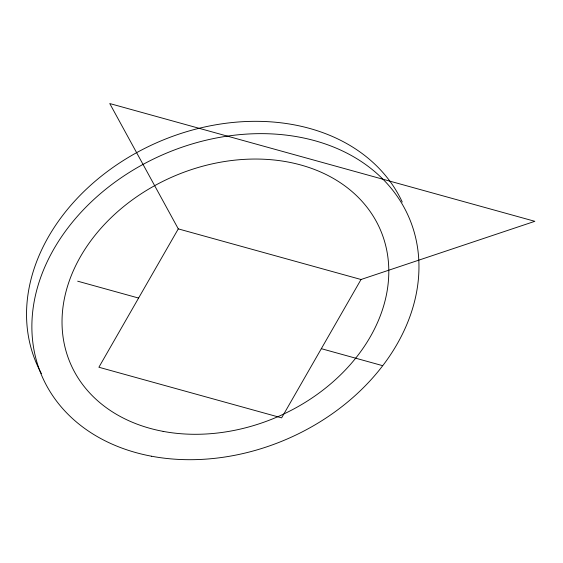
<?xml version="1.0" encoding="UTF-8"?>
<svg xmlns="http://www.w3.org/2000/svg" width="563" height="563" viewBox="0 0 563 563"><rect width="100%" height="100%" fill="white"/><g stroke="black" fill="none" stroke-linecap="round" stroke-linejoin="round"><path stroke-width="0.84" d="M178.288 228.881L98.891 367.245L281.627 417.866L361.024 279.501L534.85 221.315L109.757 103.55L178.288 228.881L361.024 279.501M77.68 281.19L138.589 298.059M321.325 348.68L382.235 365.556M41.395 373.565A199.914 155.149 -23.4 0 1 150.194 145.718A199.914 155.149 -23.4 0 1 402.256 202.047M151.644 456.241A199.914 155.149 -23.4 0 0 417.26 245.813A199.914 155.149 -23.4 0 0 107.336 187.958A199.914 155.149 -23.4 0 0 151.644 456.241M163.136 431.378A168.773 130.975 -23.4 0 0 387.372 253.737A168.773 130.975 -23.4 0 0 125.732 204.897A168.773 130.975 -23.4 0 0 163.136 431.378"/></g></svg>
